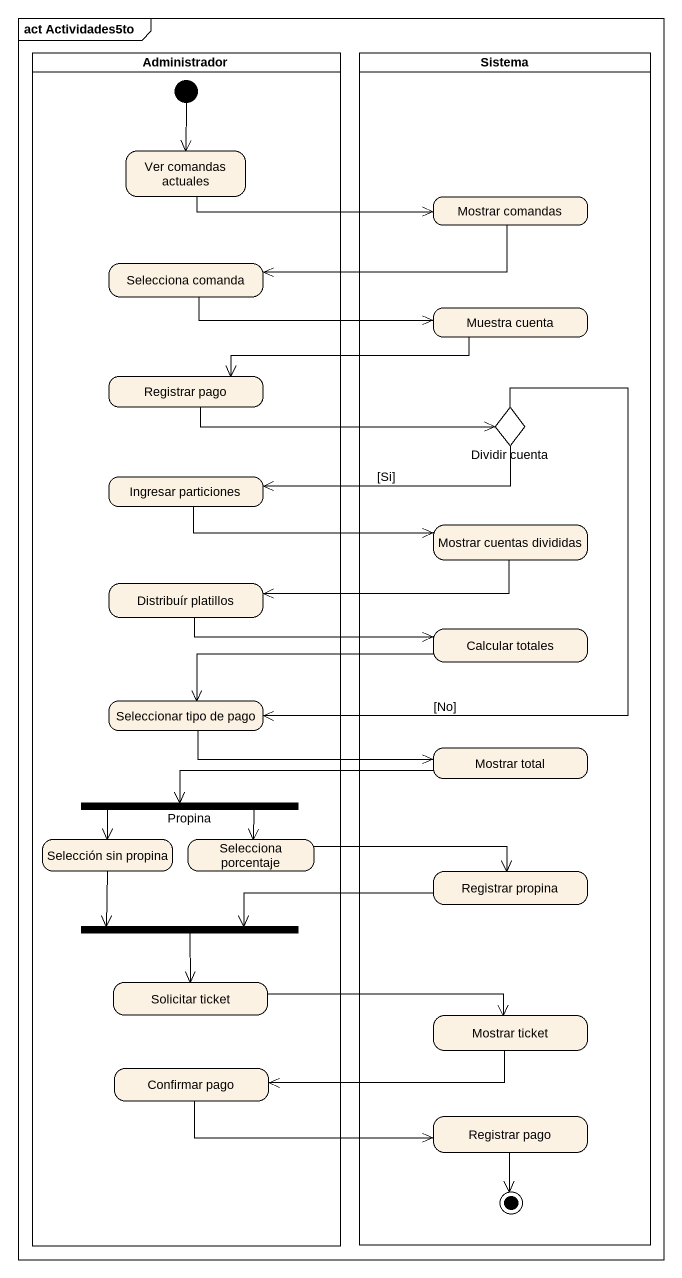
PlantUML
@startuml
mainframe act Actividades5to
hide empty description
state Administrador <<partition>> {
  state "Ver comandas actuales" as Ver_comandas_actuales
  state "Selecciona comanda" as Selecciona_comanda
  state "Registrar pago" as Registrar_pago
  state "Ingresar particiones" as Ingresar_particiones
  state "Distribuír platillos" as Distribuír_platillos
  state "Seleccionar tipo de pago" as Seleccionar_tipo_de_pago
  state Propina <<fork>>
  state "Selección sin propina" as Selección_sin_propina
  state "Selecciona porcentaje" as Selecciona_porcentaje
  state fork1 <<join>>
  state "Solicitar ticket" as Solicitar_ticket
  state "Confirmar pago" as Confirmar_pago
  [*] --> Ver_comandas_actuales
}
state Sistema <<partition>> {
  state "Mostrar comandas" as Mostrar_comandas
  state "Muestra cuenta" as Muestra_cuenta
  state "Dividir cuenta" as Dividir_cuenta <<choice>>
  state "Mostrar cuentas divididas" as Mostrar_cuentas_divididas
  state "Calcular totales" as Calcular_totales
  state "Mostrar total" as Mostrar_total
  state "Registrar propina" as Registrar_propina
  state "Mostrar ticket" as Mostrar_ticket
  state "Registrar pago" as Registrar_pago_2
  Registrar_pago_2 --> [*]
}
Ver_comandas_actuales -right-> Mostrar_comandas
Mostrar_comandas -left-> Selecciona_comanda
Selecciona_comanda -right-> Muestra_cuenta
Muestra_cuenta -left-> Registrar_pago
Registrar_pago -right-> Dividir_cuenta
Dividir_cuenta -left-> Ingresar_particiones : [Si]
Dividir_cuenta --> Seleccionar_tipo_de_pago : [No]
Ingresar_particiones -right-> Mostrar_cuentas_divididas
Mostrar_cuentas_divididas -left-> Distribuír_platillos
Distribuír_platillos -right-> Calcular_totales
Calcular_totales -left-> Seleccionar_tipo_de_pago
Seleccionar_tipo_de_pago -right-> Mostrar_total
Mostrar_total -left-> Propina
Propina -left-> Selección_sin_propina
Propina --> Selecciona_porcentaje
Selección_sin_propina --> fork1
Selecciona_porcentaje -right-> Registrar_propina
Registrar_propina -left-> fork1
fork1 --> Solicitar_ticket
Solicitar_ticket -right-> Mostrar_ticket
Mostrar_ticket -left-> Confirmar_pago
Confirmar_pago -right-> Registrar_pago_2
@enduml
